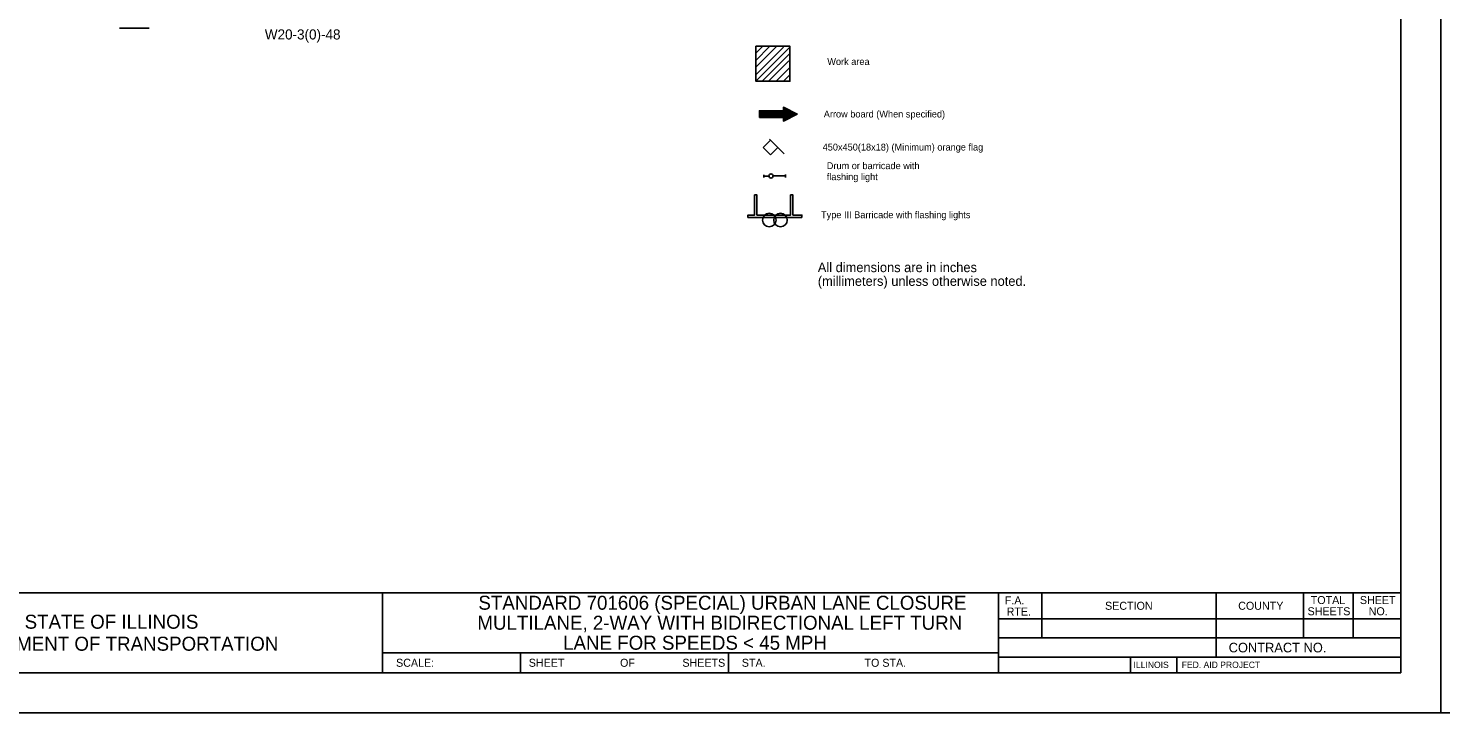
# Model space of a CAD drawing. Extents: x 92217 to 93577, y 75831 to 76271.
# Drawn here: x 92544.3 to 92897.4, y 75831.4 to 76002.6 of the extents above; entities that cross this region are included whole.
import ezdxf

# ---------------------------------------------------------------- set-up
doc = ezdxf.new("R2010")
doc.units = 0
for name, color, linetype in [('Design_PR_EOP', 7, 'Continuous'), ('Level 48', 7, 'Continuous'), ('Sheets_50 Reference Boundary', 7, 'Continuous'), ('Sheets_General Details', 7, 'Continuous'), ('Sheets_Printer Plotting Border', 7, 'Continuous'), ('Topo_Traffic Sign', 7, 'Continuous')]:
    doc.layers.add(name, color=color, linetype=linetype)

msp = doc.modelspace()

# ---------------------------------------------------------------- linework, layer by layer
at = {"layer": 'Design_PR_EOP'}
msp.add_line((92574.54, 76002.57), (92567.15, 76002.57), dxfattribs=at)
at = {"layer": 'Level 48'}
msp.add_lwpolyline([(92217.4, 76271.44), (92897.4, 76271.44), (92897.4, 75831.44), (92217.4, 75831.44)], close=True, dxfattribs=at)
at = {"layer": 'Sheets_50 Reference Boundary'}
msp.add_lwpolyline([(92257.4, 76261.43), (92887.4, 76261.43), (92887.4, 75861.44), (92257.4, 75861.44)], close=True, dxfattribs=at)
at = {"layer": 'Sheets_General Details'}
for p, q in [((92897.4, 75831.44), (92897.4, 76271.44)), ((92897.4, 76271.44), (92897.4, 75831.44)), ((92726.15, 75996.29), (92727.92, 75998.06)), ((92726.15, 75992.75), (92731.39, 75997.99)), ((92726.2, 75994.54), (92729.62, 75997.97)), ((92726.2, 75989.35), (92734.81, 75997.96)), ((92726.34, 75991.05), (92733.14, 75997.85)), ((92727.9, 75989.44), (92734.79, 75996.34)), ((92729.46, 75989.44), (92734.46, 75994.45)), ((92731.3, 75989.35), (92734.74, 75992.8)), ((92733.09, 75989.35), (92734.77, 75991.03)), ((92729.89, 75974.6), (92728.07, 75972.78)), ((92728.07, 75972.78), (92729.89, 75970.96)), ((92733.29, 75971.2), (92729.65, 75974.84)), ((92729.89, 75970.96), (92731.71, 75972.78)), ((92728.18, 75965.29), (92728.18, 75965.92)), ((92728.18, 75965.6), (92729.48, 75965.6)), ((92730.5, 75965.63), (92733.6, 75965.63)), ((92733.6, 75965.64), (92733.6, 75966)), ((92733.6, 75965.29), (92733.6, 75965.92)), ((92257.4, 75861.44), (92887.4, 75861.44)), ((92632.88, 75861.44), (92632.88, 75841.44)), ((92786.88, 75861.44), (92786.88, 75841.44)), ((92797.69, 75861.44), (92797.69, 75850.13)), ((92841.29, 75861.44), (92841.29, 75845.33)), ((92863.13, 75861.44), (92863.13, 75850.13)), ((92875.54, 75861.44), (92875.54, 75850.13)), ((92786.88, 75854.93), (92887.4, 75854.93)), ((92786.88, 75850.13), (92887.4, 75850.13)), ((92632.88, 75846.44), (92786.88, 75846.44)), ((92667.4, 75846.44), (92667.4, 75841.44)), ((92719.4, 75846.44), (92719.4, 75841.44)), ((92786.88, 75845.33), (92887.4, 75845.33)), ((92819.83, 75845.33), (92819.83, 75841.44)), ((92831.43, 75845.33), (92831.43, 75841.44)), ((92897.4, 75831.44), (92217.4, 75831.44)), ((93577.4, 75831.44), (92897.4, 75831.44))]:
    msp.add_line(p, q, dxfattribs=at)
for points in [[(92257.4, 76261.44), (92887.4, 76261.44), (92887.4, 75841.44), (92257.4, 75841.44)], [(92726.2, 75998.08), (92726.2, 75989.3), (92734.7, 75989.3), (92734.7, 75998.08)]]:
    msp.add_lwpolyline(points, close=True, dxfattribs=at)
for points in [[(92727.1, 75980.23), (92727.1, 75981.94), (92733.1, 75981.94), (92733.1, 75982.8), (92736.53, 75981.09), (92733.1, 75979.37), (92733.1, 75980.23), (92727.1, 75980.23)], [(92727.15, 75981.88), (92733.15, 75981.9), (92733.14, 75982.66), (92736.39, 75981.09), (92733.17, 75979.47), (92733.15, 75980.31), (92727.18, 75980.3), (92727.15, 75981.81), (92733.27, 75981.83), (92733.21, 75982.45), (92736.21, 75981.06), (92733.27, 75979.63), (92733.2, 75980.38), (92727.26, 75980.37), (92727.19, 75981.71), (92733.33, 75981.74), (92733.28, 75982.3), (92736.01, 75981.06), (92733.31, 75979.75), (92733.27, 75980.47), (92727.35, 75980.47), (92727.26, 75981.62), (92733.43, 75981.67), (92733.38, 75982.14), (92735.81, 75981.05), (92733.41, 75979.89), (92733.31, 75980.54), (92727.41, 75980.53), (92727.35, 75981.54), (92727.49, 75981.52), (92727.45, 75980.63), (92727.62, 75980.6), (92727.57, 75981.52), (92733.47, 75981.55), (92733.47, 75981.96), (92735.58, 75981.06), (92733.47, 75980.01), (92733.4, 75980.63), (92727.7, 75980.63), (92727.7, 75981.42), (92733.51, 75981.39), (92733.57, 75981.78), (92735.35, 75981.05), (92733.59, 75980.17), (92733.44, 75980.73), (92727.81, 75980.7), (92727.77, 75981.28), (92733.53, 75981.28), (92733.64, 75981.62), (92735.04, 75981.06), (92735.17, 75981.06), (92733.67, 75980.35), (92733.53, 75980.79), (92727.94, 75980.76), (92727.87, 75981.1), (92733.53, 75981.16), (92733.7, 75981.45), (92734.83, 75981.02), (92733.76, 75980.51), (92733.56, 75980.87), (92727.99, 75980.8), (92727.96, 75980.99), (92733.54, 75981.06), (92733.73, 75981.31), (92734.57, 75981.02), (92733.77, 75980.63), (92733.64, 75980.92), (92728.07, 75980.86), (92728.06, 75980.92), (92733.54, 75980.99), (92733.76, 75981.19), (92734.35, 75981), (92733.79, 75980.76), (92733.69, 75980.95), (92733.76, 75981.1), (92734.12, 75980.99), (92733.83, 75980.87), (92733.79, 75980.96), (92733.89, 75980.96), (92733.21, 75982.49), (92736.18, 75981.12), (92733.51, 75981.19), (92727.91, 75981.19), (92727.55, 75980.66), (92727.51, 75981.54), (92727.7, 75981.45), (92733.5, 75981.48), (92733.5, 75981.31), (92727.84, 75981.31)], [(92737.7, 75955.28), (92724.2, 75955.28), (92724.2, 75955.84), (92725.89, 75955.84), (92725.89, 75960.9), (92726.45, 75960.9), (92726.45, 75955.84), (92734.89, 75955.84), (92734.89, 75960.9), (92735.45, 75960.9), (92735.45, 75955.84), (92737.7, 75955.84), (92737.7, 75955.28)]]:
    msp.add_lwpolyline(points, dxfattribs=at)
for centre, radius in [((92729.99, 75965.64), 0.514), ((92729.55, 75954.61), 1.69), ((92732.36, 75954.61), 1.69)]:
    msp.add_circle(centre, radius, dxfattribs=at)
at = {"layer": 'Sheets_Printer Plotting Border'}
msp.add_lwpolyline([(92217.4, 75831.44), (92897.4, 75831.44), (92897.4, 76271.44), (92217.4, 76271.44)], close=True, dxfattribs=at)

# ---------------------------------------------------------------- texts
at = {"layer": 'Sheets_General Details'}
for s, height, p in [('Work area', 1.714, (92744.06, 75993.38)), ('Arrow board (When specified)', 1.7142, (92743.18, 75980.26)), ('450x450(18x18) (Minimum) orange flag', 1.7142, (92742.9, 75971.99)), ('Drum or barricade with', 1.7142, (92743.93, 75967.34)), ('flashing light', 1.7142, (92743.93, 75964.59)), ('Type III Barricade with flashing lights', 1.7142, (92742.5, 75955.08)), ('All dimensions are in inches', 2.3999, (92741.69, 75941.59)), ('(millimeters) unless otherwise noted.', 2.3999, (92741.69, 75938.16)), ('STANDARD 701606 (SPECIAL) URBAN LANE CLOSURE', 3.5, (92656.85, 75857.19)), ('F.A.  ', 2, (92788.43, 75858.53)), ('TOTAL', 2, (92864.9, 75858.61)), ('SHEET', 2, (92877.19, 75858.61)), ('RTE.', 2, (92788.89, 75855.73)), ('SECTION', 2, (92813.49, 75857.18)), ('COUNTY', 2, (92846.77, 75857.18)), ('SHEETS', 2, (92864.11, 75855.81)), ('NO.', 2, (92879.39, 75855.81)), ('STATE OF ILLINOIS', 3.5, (92543.43, 75852.44)), ('MULTILANE, 2-WAY WITH BIDIRECTIONAL LEFT TURN', 3.5, (92656.6, 75852.19)), ('DEPARTMENT OF TRANSPORTATION', 3.5, (92522.33, 75846.94)), ('LANE FOR SPEEDS < 45 MPH', 3.5, (92678.02, 75847.19)), ('CONTRACT NO.      ', 2.4, (92844.39, 75846.53)), ('SCALE:          ', 2, (92636.27, 75842.93)), ('SHEET', 2, (92669.44, 75842.93)), ('OF', 2, (92692.26, 75842.93)), ('SHEETS', 2, (92707.84, 75842.93)), ('STA.', 2, (92722.7, 75842.93)), ('TO STA.', 2, (92753.36, 75842.93)), ('ILLINOIS', 1.6, (92820.61, 75842.62)), ('FED. AID PROJECT', 1.6, (92832.65, 75842.62))]:
    msp.add_text(s, height=height, dxfattribs=at).set_placement(p)
at = {"layer": 'Topo_Traffic Sign'}
msp.add_text('W20-3(0)-48', height=2.5201, dxfattribs=at).set_placement((92603.47, 75999.76))

doc.saveas('drawing.dxf')
